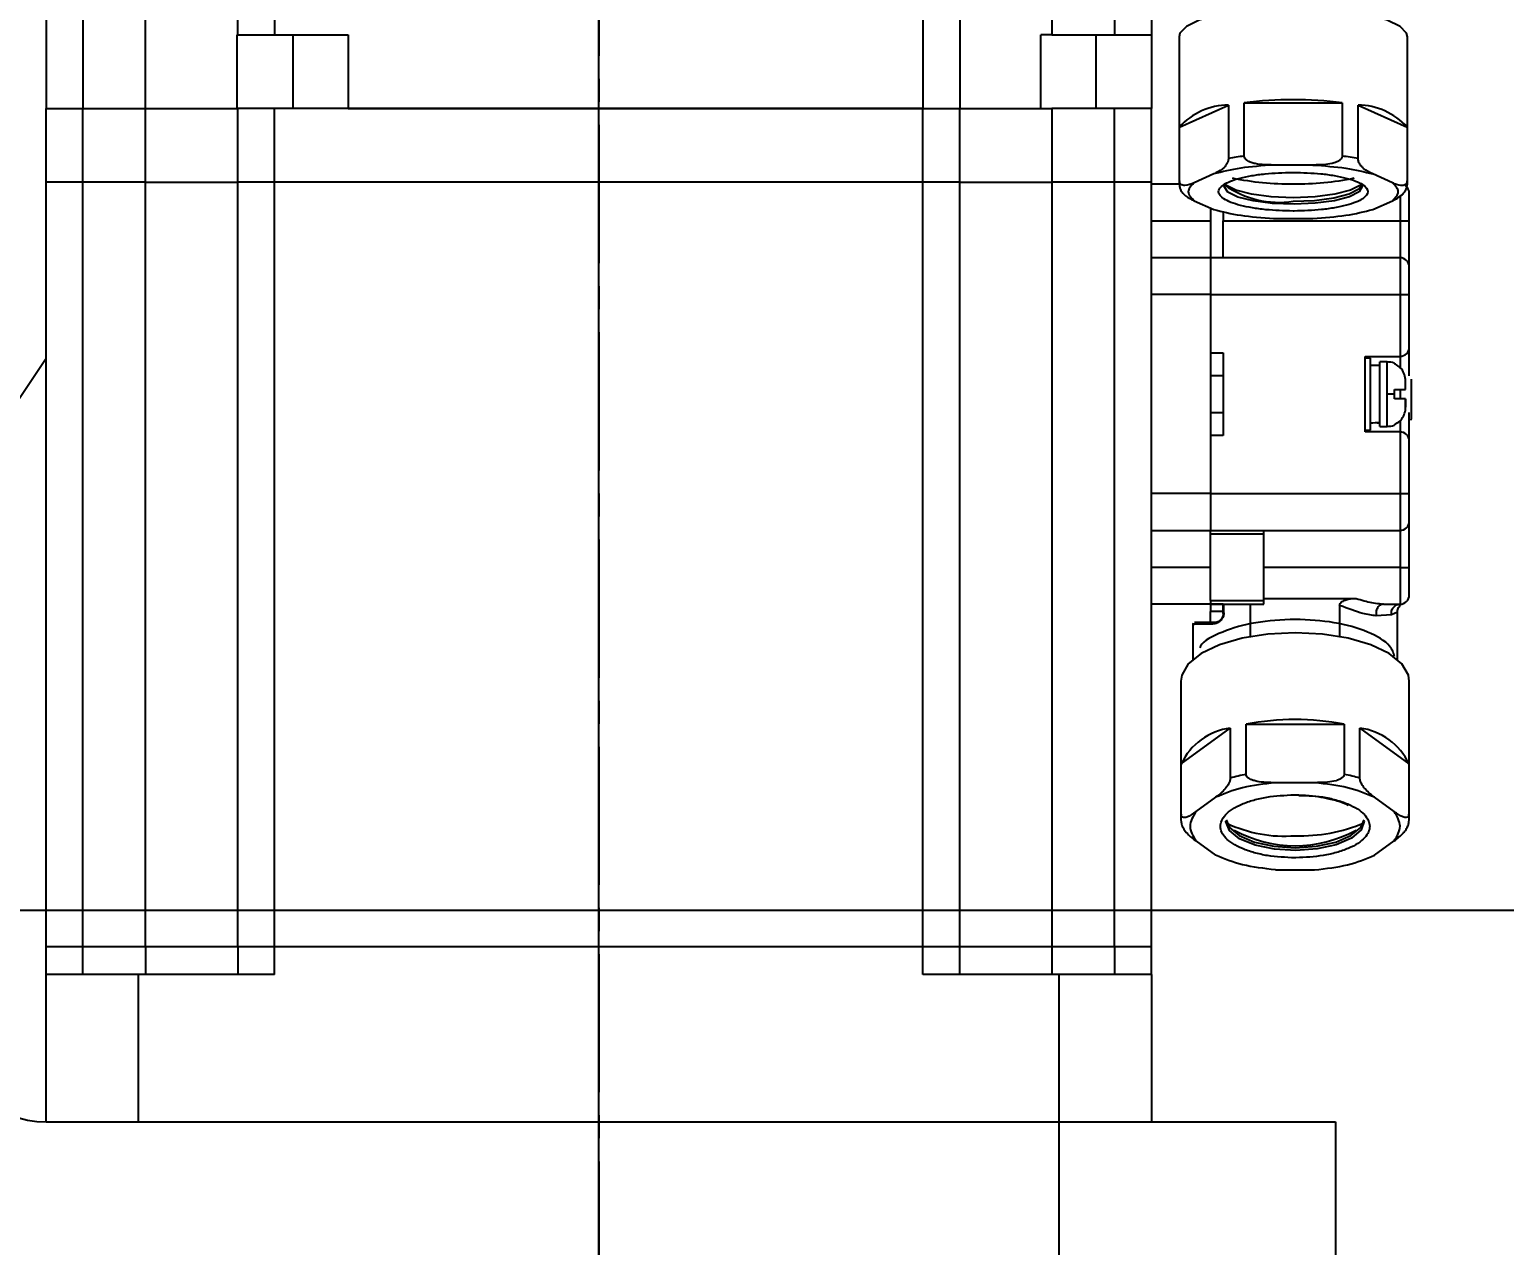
# Model space of a CAD drawing. Header units: millimetres. Extents: x 415 to 2018, y 500 to 823.
# Drawn here: x 1025.85 to 1033.86, y 742.7 to 749.3 of the extents above; entities that cross this region are included whole.
import ezdxf

# ---------------------------------------------------------------- set-up
doc = ezdxf.new("R2010")
doc.units = ezdxf.units.MM
doc.header["$PDSIZE"] = -1
doc.linetypes.add('CENTER2', pattern=[1.125, 0.75, -0.125, 0.125, -0.125])
doc.layers.get('Defpoints').update_dxf_attribs({"lineweight": 18})
doc.dimstyles.new('ISO-25', dxfattribs={"dimtxt": 2.5, "dimasz": 2.5, "dimexe": 1.25, "dimexo": 0.625, "dimtad": 1, "dimtoh": 1, "dimlfac": 10, "dimtxsty": 'Standard', "dimcen": 2.5, "dimadec": 0, "dimazin": 0, "dimtfac": 1, "dimtmove": 0, "dimatfit": 3, "dimfxl": 1, "dimarcsym": 0})

# ---------------------------------------------------------------- blocks, each defined once
blk = doc.blocks.new('*U22')
at = {"color": 0, "linetype": 'CENTER2'}
blk.add_line((0, 13.8613), (0, -0.6763), dxfattribs=at)
blk = doc.blocks.new('*D74')
at = {"color": 0, "lineweight": -2}
for p, q in [((1020.9448, 745.1488), (1020.9448, 772.8418)), ((1028.9448, 737.1488), (1028.9448, 772.8418)), ((1023.4448, 771.5918), (1026.4448, 771.5918))]:
    blk.add_line(p, q, dxfattribs=at)
at = {"color": 0}
for points in [[(1023.4448, 772.0085), (1023.4448, 771.1752), (1020.9448, 771.5918)], [(1026.4448, 772.0085), (1026.4448, 771.1752), (1028.9448, 771.5918)]]:
    blk.add_solid(points, dxfattribs=at)
at = {"layer": 'Defpoints', "color": 0}
for p in [(1028.9448, 771.5918), (1020.9448, 744.5238), (1028.9448, 736.5238)]:
    blk.add_point(p, dxfattribs=at)
at = {"color": 0, "insert": (1024.7697, 773.4668), "char_height": 2.5, "attachment_point": 5}
blk.add_mtext('80', dxfattribs=at)
blk = doc.blocks.new('*D79')
at = {"color": 0, "lineweight": -2}
for p, q in [((991.7794, 764.5785), (1030.5916, 782.677)), ((1025.0698, 744.5241), (1039.05, 744.5241))]:
    blk.add_line(p, q, dxfattribs=at)
blk.add_arc((948.7713, 744.5235), 89.0288, 1.609363, 23.391035, dxfattribs=at)
at = {"color": 0}
for points in [[(1030.1033, 779.6975), (1030.8634, 780.0391), (1029.4587, 782.1487)], [(1038.1815, 747.0297), (1037.3483, 747.018), (1037.8, 744.5241)]]:
    blk.add_solid(points, dxfattribs=at)
at = {"layer": 'Defpoints', "color": 0}
for p in [(991.2129, 764.3144), (1036.86, 757.427), (959.3465, 744.5236), (1024.4448, 744.524), (936.8345, 738.9573)]:
    blk.add_point(p, dxfattribs=at)
at = {"color": 0, "insert": (1036.9348, 766.675), "char_height": 2.5, "attachment_point": 5, "rotation": 284.1039}
blk.add_mtext('25°', dxfattribs=at)
blk = doc.blocks.new('*D81')
at = {"color": 0, "lineweight": -2}
for p, q in [((1024.2355, 761.88), (1095.7738, 761.88)), ((1094.5238, 633.5747), (1094.5238, 759.38)), ((1023.5524, 631.0747), (1095.7738, 631.0747))]:
    blk.add_line(p, q, dxfattribs=at)
at = {"color": 0}
for points in [[(1094.1072, 759.38), (1094.9405, 759.38), (1094.5238, 761.88)], [(1094.1072, 633.5747), (1094.9405, 633.5747), (1094.5238, 631.0747)]]:
    blk.add_solid(points, dxfattribs=at)
at = {"layer": 'Defpoints', "color": 0}
for p in [(1023.6105, 761.88), (1094.5238, 761.88), (1022.9274, 631.0747)]:
    blk.add_point(p, dxfattribs=at)
at = {"color": 0, "insert": (1092.6488, 697.0311), "char_height": 2.5, "attachment_point": 5, "rotation": 90}
blk.add_mtext('1308', dxfattribs=at)
blk = doc.blocks.new('*D121')
at = {"color": 1, "lineweight": -3}
blk.add_arc((989.937, 736.2617), 9.783, 252.86977, 10.3182, dxfattribs=at)
at = {"color": 1}
for points in [[(999.9589, 738.1403), (999.1648, 737.8875), (998.8035, 740.3961)], [(987.2281, 727.2919), (986.8829, 726.5334), (984.7801, 727.9482)]]:
    blk.add_solid(points, dxfattribs=at)
at = {"layer": 'Defpoints', "color": 0}
for p in [(1044.3155, 761.6188), (989.937, 736.2617), (989.937, 736.2617), (996.6089, 729.1067), (960.9448, 689.5238)]:
    blk.add_point(p, dxfattribs=at)
at = {"color": 1, "insert": (995.1868, 730.3475), "char_height": 2.5, "attachment_point": 5, "rotation": 41.59399}
blk.add_mtext('147%%d', dxfattribs=at)

msp = doc.modelspace()

# ---------------------------------------------------------------- linework, layer by layer
at = {"color": 161, "linetype": 'Continuous', "lineweight": 25, "true_color": 0x67adff}
for p, q in [((1026.9848, 749.2738), (1026.9848, 750.6238)), ((1027.1848, 750.6238), (1027.1848, 749.2738)), ((1031.4048, 750.6238), (1031.4048, 749.2738)), ((1025.9448, 750.1238), (1025.9448, 748.8738)), ((1026.1448, 750.1238), (1026.1448, 748.8738)), ((1026.4848, 748.8738), (1026.4848, 750.1238)), ((1030.7048, 750.1238), (1030.7048, 748.8738)), ((1030.9048, 750.1238), (1030.9048, 748.8738)), ((1031.7448, 749.5179), (1031.7448, 749.2738)), ((1031.9448, 749.5138), (1031.9448, 749.2738)), ((1026.9812, 748.8738), (1026.9812, 749.2738)), ((1026.9848, 749.2738), (1026.9812, 749.2738)), ((1026.9848, 749.2738), (1027.1848, 749.2738)), ((1027.1848, 749.2738), (1027.5848, 749.2738)), ((1027.2848, 749.2738), (1027.2848, 748.8738)), ((1027.5848, 749.2738), (1027.5848, 748.8738)), ((1031.4048, 749.2738), (1031.3448, 749.2738)), ((1031.3448, 748.8738), (1031.3448, 749.2738)), ((1031.4048, 749.2738), (1031.7448, 749.2738)), ((1031.6448, 748.8738), (1031.6448, 749.2738)), ((1031.7448, 749.2738), (1031.9448, 749.2738)), ((1031.9448, 749.2738), (1031.9448, 748.8738)), ((1032.0948, 749.2627), (1032.0948, 748.4706)), ((1033.3348, 748.4706), (1033.3348, 749.2627)), ((1032.4487, 748.9054), (1032.9809, 748.9054)), ((1032.4487, 748.6156), (1032.4487, 748.9054)), ((1032.9809, 748.9054), (1032.9809, 748.6156)), ((1025.9448, 748.8738), (1026.1448, 748.8738)), ((1025.9448, 748.4738), (1025.9448, 748.8738)), ((1026.1448, 748.8738), (1026.4848, 748.8738)), ((1026.1448, 748.4738), (1026.1448, 748.8738)), ((1026.4848, 748.8738), (1026.9812, 748.8738)), ((1026.4848, 748.4738), (1026.4848, 748.8738)), ((1026.4848, 748.8738), (1026.9848, 748.8738)), ((1026.9848, 748.4738), (1026.9848, 748.8738)), ((1027.1848, 748.8738), (1026.9848, 748.8738)), ((1027.1848, 748.4738), (1027.1848, 748.8738)), ((1030.7048, 748.8738), (1027.1848, 748.8738)), ((1027.5848, 748.8738), (1030.7048, 748.8738)), ((1030.7048, 748.8738), (1030.9048, 748.8738)), ((1030.7048, 748.4738), (1030.7048, 748.8738)), ((1030.9048, 748.8738), (1031.3448, 748.8738)), ((1030.9048, 748.4738), (1030.9048, 748.8738)), ((1030.9048, 748.8738), (1031.4048, 748.8738)), ((1031.4048, 748.8738), (1031.4048, 748.4738)), ((1031.7448, 748.8738), (1031.4048, 748.8738)), ((1031.7448, 748.4738), (1031.7448, 748.8738)), ((1031.9448, 748.8738), (1031.7448, 748.8738)), ((1031.9448, 748.4738), (1031.9448, 748.8738)), ((1032.0968, 748.7733), (1032.3629, 748.8925)), ((1032.3629, 748.8925), (1032.3629, 748.6028)), ((1033.0667, 748.6028), (1033.0667, 748.8925)), ((1033.0667, 748.8925), (1033.3328, 748.7733)), ((1032.0968, 748.4835), (1032.0968, 748.7733)), ((1033.3328, 748.7733), (1033.3328, 748.4835)), ((1032.283, 748.5186), (1032.1767, 748.471)), ((1032.8211, 748.5673), (1032.6085, 748.5673)), ((1032.7103, 748.5272), (1032.7154, 748.5272)), ((1033.2529, 748.471), (1033.1466, 748.5186)), ((1025.9448, 744.3238), (1025.9448, 748.4738)), ((1026.1448, 748.4738), (1025.9448, 748.4738)), ((1026.1448, 744.3238), (1026.1448, 748.4738)), ((1026.4848, 748.4738), (1026.1448, 748.4738)), ((1026.4848, 744.3238), (1026.4848, 748.4738)), ((1026.4848, 748.4738), (1026.9848, 748.4738)), ((1026.9848, 744.3238), (1026.9848, 748.4738)), ((1027.1848, 748.4738), (1026.9848, 748.4738)), ((1027.1848, 744.3238), (1027.1848, 748.4738)), ((1030.7048, 748.4738), (1027.1848, 748.4738)), ((1030.7048, 744.3238), (1030.7048, 748.4738)), ((1030.9048, 748.4738), (1030.7048, 748.4738)), ((1030.9048, 744.3238), (1030.9048, 748.4738)), ((1030.9048, 748.4738), (1031.4048, 748.4738)), ((1031.4048, 748.4738), (1031.4048, 744.3238)), ((1031.7448, 748.4738), (1031.4048, 748.4738)), ((1031.7448, 744.3238), (1031.7448, 748.4738)), ((1031.9448, 748.4738), (1031.7448, 748.4738)), ((1031.9448, 744.3238), (1031.9448, 748.4738)), ((1032.0953, 748.4638), (1031.9448, 748.4638)), ((1032.3398, 748.4514), (1032.3457, 748.4686)), ((1032.1767, 748.3737), (1032.283, 748.3261)), ((1032.2648, 748.3342), (1032.2648, 748.2638)), ((1033.1466, 748.3261), (1033.2529, 748.3737)), ((1033.2948, 748.3993), (1033.2948, 748.2638)), ((1031.9448, 748.2638), (1032.2648, 748.2638)), ((1032.2648, 748.2638), (1032.2648, 748.0639)), ((1032.3348, 748.3159), (1032.3348, 748.2638)), ((1032.3348, 748.2638), (1033.2948, 748.2638)), ((1032.3348, 748.0639), (1032.3348, 748.2638)), ((1032.6085, 748.2774), (1032.8211, 748.2774)), ((1032.7193, 748.3175), (1032.7143, 748.3175)), ((1033.2948, 748.2638), (1033.2948, 748.0639)), ((1033.2948, 748.2638), (1033.3448, 748.2638)), ((1032.2648, 748.0639), (1031.9448, 748.0639)), ((1032.2648, 748.0639), (1032.2648, 747.8638)), ((1033.2948, 748.0639), (1032.2648, 748.0639)), ((1033.2948, 748.0639), (1033.2948, 747.8638)), ((1032.2648, 747.8638), (1031.9448, 747.8638)), ((1032.2648, 747.8638), (1032.2648, 746.7838)), ((1032.2648, 747.8638), (1032.2648, 747.5488)), ((1032.2648, 747.8638), (1033.2948, 747.8638)), ((1033.2948, 747.8638), (1033.3448, 747.8638)), ((1033.2948, 747.8638), (1033.2948, 747.5288)), ((1033.3448, 747.5788), (1033.3448, 747.8638)), ((1032.2648, 747.5488), (1032.3348, 747.5488)), ((1032.3348, 747.5488), (1032.3348, 747.0988)), ((1025.9448, 747.5178), (1024.7849, 745.7776)), ((1033.1048, 747.1188), (1033.1048, 747.5288)), ((1033.1048, 747.5288), (1033.2948, 747.5288)), ((1033.1348, 747.5188), (1033.1048, 747.5188)), ((1033.1348, 747.1289), (1033.1348, 747.5188)), ((1033.1848, 747.4788), (1033.1348, 747.4788)), ((1033.2248, 747.4988), (1033.1848, 747.4988)), ((1033.1848, 747.1488), (1033.1848, 747.4988)), ((1033.2248, 747.3238), (1033.2248, 747.4988)), ((1033.2948, 747.5288), (1033.2948, 747.4676)), ((1032.3348, 747.4238), (1032.2648, 747.4238)), ((1033.3548, 747.4047), (1033.3548, 747.3668)), ((1033.2648, 747.3238), (1033.2248, 747.3238)), ((1033.2248, 747.1488), (1033.2248, 747.3238)), ((1033.2648, 747.3238), (1033.2648, 747.3488)), ((1033.2648, 747.2988), (1033.2648, 747.3238)), ((1033.2948, 747.3488), (1033.2948, 747.2988)), ((1033.3248, 747.2988), (1033.3248, 747.2531)), ((1033.3548, 747.3164), (1033.3548, 747.276)), ((1032.2648, 747.2238), (1032.3348, 747.2238)), ((1033.3548, 747.2255), (1033.3548, 747.1877)), ((1033.1848, 747.1488), (1033.2248, 747.1488)), ((1033.2948, 747.1792), (1033.2948, 747.1188)), ((1033.3548, 747.1831), (1033.3548, 747.1877)), ((1032.2648, 747.0988), (1032.2648, 746.7838)), ((1032.3348, 747.0988), (1032.2648, 747.0988)), ((1033.1048, 747.1289), (1033.1348, 747.1289)), ((1033.2948, 747.1188), (1033.1048, 747.1188)), ((1033.2948, 747.1188), (1033.2948, 746.7838)), ((1033.3448, 746.7838), (1033.3448, 747.0688)), ((1032.2648, 746.7838), (1031.9448, 746.7838)), ((1032.2648, 746.7838), (1032.2648, 746.5838)), ((1032.2648, 746.7838), (1033.2948, 746.7838)), ((1033.2948, 746.7838), (1033.2948, 746.5838)), ((1033.2948, 746.7838), (1033.3448, 746.7838)), ((1031.9448, 746.5838), (1032.2648, 746.5838)), ((1032.2648, 746.5838), (1033.2948, 746.5838)), ((1032.2648, 746.5638), (1032.2648, 746.5838)), ((1032.5548, 746.5638), (1032.5548, 746.5838)), ((1033.2948, 746.5838), (1033.2948, 746.3838)), ((1032.5548, 746.5638), (1032.2648, 746.5638)), ((1032.2648, 746.2039), (1032.2648, 746.5638)), ((1032.5548, 746.2039), (1032.5548, 746.5638)), ((1032.2648, 746.3838), (1031.9448, 746.3838)), ((1033.2948, 746.3838), (1032.5548, 746.3838)), ((1033.2948, 746.3838), (1033.3448, 746.3838)), ((1033.2948, 746.3838), (1033.2948, 746.1838)), ((1032.2648, 746.1838), (1031.9448, 746.1838)), ((1032.2648, 746.2039), (1032.5548, 746.2039)), ((1032.2648, 746.2039), (1032.2648, 746.1839)), ((1032.2648, 746.1839), (1032.5548, 746.1839)), ((1032.3348, 746.1838), (1032.2648, 746.1838)), ((1032.2648, 746.1838), (1032.2648, 746.1438)), ((1032.3348, 746.1338), (1032.3348, 746.1839)), ((1032.3378, 746.1369), (1032.3378, 746.1839)), ((1032.4828, 746.0082), (1032.4828, 746.1839)), ((1032.5548, 746.215), (1033.0567, 746.215)), ((1032.5548, 746.1839), (1032.5548, 746.2039)), ((1032.9668, 746.1774), (1032.9668, 746.0082)), ((1033.1824, 746.187), (1033.2052, 746.1838)), ((1033.1975, 746.1828), (1033.1838, 746.1851)), ((1033.2052, 746.1838), (1033.2948, 746.1838)), ((1032.2648, 746.0838), (1032.2648, 746.1438)), ((1032.3348, 746.1438), (1032.2648, 746.1438)), ((1033.2477, 746.1267), (1033.1655, 746.121)), ((1033.2803, 746.1404), (1033.2477, 746.1267)), ((1033.2803, 745.8833), (1033.2803, 746.1404)), ((1032.1693, 746.0738), (1032.1693, 745.8833)), ((1032.2648, 746.0838), (1032.2848, 746.0838)), ((1032.1048, 745.7669), (1032.1048, 745.0238)), ((1033.3448, 745.0238), (1033.3448, 745.7669)), ((1032.4587, 745.5323), (1032.9909, 745.5323)), ((1032.4587, 745.2604), (1032.4587, 745.5323)), ((1032.9909, 745.5323), (1032.9909, 745.2604)), ((1032.1068, 745.3166), (1032.3729, 745.5114)), ((1032.3729, 745.5114), (1032.3729, 745.2395)), ((1033.0767, 745.2395), (1033.0767, 745.5114)), ((1033.0767, 745.5114), (1033.3428, 745.3166)), ((1032.1068, 745.0447), (1032.1068, 745.3166)), ((1033.3428, 745.3166), (1033.3428, 745.0447)), ((1032.8311, 745.2151), (1032.6185, 745.2151)), ((1032.293, 745.1357), (1032.1867, 745.0579)), ((1032.7203, 745.1496), (1032.7253, 745.1496)), ((1033.2629, 745.0579), (1033.1566, 745.1357)), ((1032.1867, 744.899), (1032.293, 744.8212)), ((1033.1566, 744.8212), (1033.2629, 744.899)), ((1032.6185, 744.7418), (1032.8311, 744.7418)), ((1032.7293, 744.8073), (1032.7242, 744.8073)), ((1025.9448, 744.1738), (1025.9448, 744.3238)), ((1026.1448, 744.3238), (1025.9448, 744.3238)), ((1026.1448, 744.1738), (1026.1448, 744.3238)), ((1026.4848, 744.3238), (1026.1448, 744.3238)), ((1026.4848, 744.3238), (1026.4848, 744.1738)), ((1026.9848, 744.3238), (1026.4848, 744.3238)), ((1027.1848, 744.3238), (1026.9848, 744.3238)), ((1026.9848, 744.3238), (1026.9848, 744.1738)), ((1027.1848, 744.1738), (1027.1848, 744.3238)), ((1030.7048, 744.3238), (1027.1848, 744.3238)), ((1030.7048, 744.1738), (1030.7048, 744.3238)), ((1030.9048, 744.3238), (1030.7048, 744.3238)), ((1030.9048, 744.1738), (1030.9048, 744.3238)), ((1031.4048, 744.3238), (1030.9048, 744.3238)), ((1031.4048, 744.3238), (1031.4048, 744.1738)), ((1031.7448, 744.3238), (1031.4048, 744.3238)), ((1031.7448, 744.3238), (1031.7448, 744.1738)), ((1031.9448, 744.3238), (1031.7448, 744.3238)), ((1031.9448, 744.1738), (1031.9448, 744.3238)), ((1025.9448, 743.3738), (1025.9448, 744.1738)), ((1026.4448, 744.1738), (1025.9448, 744.1738)), ((1026.4448, 744.1738), (1026.4448, 743.3738)), ((1027.1848, 744.1738), (1026.4448, 744.1738)), ((1031.4448, 744.1738), (1030.7048, 744.1738)), ((1031.4448, 743.3738), (1031.4448, 744.1738)), ((1031.9448, 744.1738), (1031.4448, 744.1738)), ((1031.9448, 744.1738), (1031.9448, 743.3738)), ((1025.9448, 743.3738), (1031.4448, 743.3738)), ((1031.4448, 741.5239), (1031.4448, 743.3738)), ((1031.4448, 743.3738), (1032.9448, 743.3738)), ((1032.9448, 743.3738), (1032.9448, 741.5239))]:
    msp.add_line(p, q, dxfattribs=at)
at = {"color": 161, "linetype": 'Continuous', "lineweight": 25, "true_color": 0x67adff, "flags": 128}
for points in [[(1033.3348, 749.2627), (1033.3303, 749.2821), (1033.2945, 749.3196), (1033.225, 749.3539), (1033.1259, 749.3828), (1033.0029, 749.4048), (1032.8632, 749.4185), (1032.7148, 749.4232), (1032.5664, 749.4185), (1032.4267, 749.4048), (1032.3037, 749.3828), (1032.2045, 749.3539), (1032.1351, 749.3196), (1032.0993, 749.2821), (1032.0948, 749.2627)], [(1032.7191, 748.3543), (1032.603, 748.3587), (1032.4978, 748.3722), (1032.4139, 748.3934), (1032.3595, 748.4203), (1032.3398, 748.4502), (1032.3398, 748.4514)], [(1033.0826, 748.4597), (1033.0807, 748.4582), (1033.0261, 748.4304), (1032.941, 748.4084), (1032.8337, 748.3942), (1032.7148, 748.3893), (1032.5959, 748.3942), (1032.4886, 748.4084), (1032.4035, 748.4304), (1032.3488, 748.4582), (1032.347, 748.4597)], [(1032.7148, 748.3705), (1032.8307, 748.3752), (1032.9352, 748.389), (1033.0182, 748.4105), (1033.0714, 748.4375), (1033.0889, 748.4607)], [(1033.0898, 748.4513), (1033.0727, 748.4224), (1033.0207, 748.3952), (1032.9387, 748.3735), (1032.8347, 748.3594), (1032.7191, 748.3543)], [(1033.0845, 748.4676), (1033.0898, 748.4524), (1033.0898, 748.4513)], [(1033.3448, 745.7669), (1033.3403, 745.7985), (1033.3045, 745.8599), (1033.235, 745.9158), (1033.1359, 745.9631), (1033.0129, 745.999), (1032.8732, 746.0214), (1032.7248, 746.029), (1032.5764, 746.0214), (1032.4367, 745.999), (1032.3137, 745.9631), (1032.2145, 745.9158), (1032.1451, 745.8599), (1032.1093, 745.7985), (1032.1048, 745.7669)], [(1033.0998, 745.0056), (1033.0827, 744.9584), (1033.0307, 744.914), (1032.9487, 744.8785), (1032.8447, 744.8555), (1032.7291, 744.8472), (1032.613, 744.8544), (1032.5078, 744.8764), (1032.4239, 744.911), (1032.3695, 744.955), (1032.3498, 745.0038), (1032.3498, 745.0057)], [(1032.3502, 745.0132), (1032.3681, 744.9719), (1032.4214, 744.9277), (1032.5044, 744.8926), (1032.6089, 744.8701), (1032.7248, 744.8624)], [(1032.7248, 744.8624), (1032.8407, 744.8701), (1032.9452, 744.8926), (1033.0282, 744.9277), (1033.0814, 744.9719), (1033.0994, 745.0132)]]:
    msp.add_lwpolyline(points, dxfattribs=at)
at = {"color": 161, "linetype": 'Continuous', "lineweight": 25, "true_color": 0x67adff}
for centre, radius, start, end in [((1032.7148, 746.6518), 2.2693, 83.26631, 96.73369), ((1032.3653, 748.5306), 0.362, 90.39282, 137.89937), ((1033.0642, 748.5306), 0.362, 42.10047, 89.6083), ((1032.6444, 747.0122), 1.6153, 96.95755, 100.03706), ((1032.7853, 747.0128), 1.6147, 79.96187, 83.04235), ((1032.6964, 750.0089), 1.5438, 258.32093, 270.68348), ((1032.7332, 750.009), 1.544, 269.31697, 281.67861), ((1032.1374, 748.4706), 0.0426, 162.46227, 197.53773), ((1032.6384, 748.8787), 0.514, 234.66544, 278.55196), ((1033.2948, 748.4138), 0.05, 0, 53.04163), ((1033.2921, 748.4706), 0.0427, 342.50792, 17.49208), ((1033.2948, 748.0138), 0.05, 0, 90), ((1033.2948, 747.5788), 0.05, 270, 0), ((1033.2948, 747.0688), 0.05, 0, 90), ((1033.2948, 746.6338), 0.05, 270, 0), ((1033.2948, 746.2338), 0.05, 270, 0), ((1032.7248, 744.1586), 1.3993, 79.03781, 100.96219), ((1032.4171, 745.1717), 0.3425, 97.42978, 154.97812), ((1033.0325, 745.1718), 0.3425, 25.01872, 82.57338), ((1032.6617, 744.2424), 1.038, 101.2752, 106.15428), ((1032.7881, 744.2431), 1.0374, 73.84419, 78.72632), ((1032.2164, 745.0238), 0.1116, 169.18016, 190.81984), ((1032.6662, 745.6505), 0.7254, 244.56187, 274.63349), ((1032.755, 745.8033), 0.8763, 268.02374, 293.13308), ((1033.2332, 745.0238), 0.1116, 349.18016, 10.81984), ((1032.7248, 745.5583), 0.6855, 241.15329, 298.84671), ((1025.9448, 743.8738), 0.5, 180, 270)]:
    msp.add_arc(centre, radius, start, end, dxfattribs=at)
for centre, start_param, end_param in [((1033.1348, 747.3238), 4.712389, 4.874387), ((1033.1848, 747.3238), 4.631656, 4.712389)]:
    msp.add_ellipse(centre, major_axis=(0.31, 0), ratio=0.5, start_param=start_param, end_param=end_param, dxfattribs=at)
for points, knots in [([(1032.3629, 748.6028), (1032.3627, 748.6002), (1032.3624, 748.5944), (1032.3594, 748.584), (1032.3525, 748.5697), (1032.3309, 748.5431), (1032.3063, 748.5294), (1032.2868, 748.5204), (1032.283, 748.5186)], [0, 0, 0, 0, 0.0437826, 0.0973323, 0.1811713, 0.3448292, 0.8699656, 1, 1, 1, 1]), ([(1032.6085, 748.5673), (1032.5748, 748.5676), (1032.5333, 748.5679), (1032.4851, 748.5806), (1032.4666, 748.589), (1032.4547, 748.5996), (1032.4495, 748.6076), (1032.4489, 748.6134), (1032.4487, 748.6156)], [0, 0, 0, 0, 0.562676, 0.691104, 0.840382, 0.900604, 0.96137, 1, 1, 1, 1]), ([(1032.9809, 748.6156), (1032.9806, 748.6131), (1032.9799, 748.6075), (1032.974, 748.5984), (1032.9602, 748.5872), (1032.917, 748.5702), (1032.8677, 748.5676), (1032.8288, 748.5673), (1032.8211, 748.5673)], [0, 0, 0, 0, 0.043782, 0.097328, 0.181141, 0.344833, 0.869944, 1, 1, 1, 1]), ([(1033.1466, 748.5186), (1033.1297, 748.5265), (1033.109, 748.5361), (1033.0849, 748.5596), (1033.0757, 748.5722), (1033.0697, 748.5854), (1033.0671, 748.5946), (1033.0668, 748.6005), (1033.0667, 748.6028)], [0, 0, 0, 0, 0.562661, 0.691105, 0.840377, 0.900572, 0.961365, 1, 1, 1, 1]), ([(1032.6085, 748.5673), (1032.5463, 748.5628), (1032.4218, 748.5537), (1032.3293, 748.5303), (1032.283, 748.5186)], [0, 0, 0, 0, 0.499995, 1, 1, 1, 1]), ([(1032.7143, 748.3175), (1032.6635, 748.3189), (1032.5854, 748.3211), (1032.4915, 748.3341), (1032.4269, 748.3476), (1032.3744, 748.3642), (1032.3253, 748.3885), (1032.3001, 748.4218), (1032.3241, 748.4552), (1032.3722, 748.4796), (1032.4241, 748.4964), (1032.4882, 748.51), (1032.5816, 748.5233), (1032.6596, 748.5256), (1032.7103, 748.5272)], [0, 0, 0, 0, 0.119769, 0.184205, 0.25, 0.31579, 0.380229, 0.5, 0.61977, 0.684209, 0.75, 0.81579, 0.880229, 1, 1, 1, 1]), ([(1032.7154, 748.5272), (1032.7662, 748.5258), (1032.8442, 748.5236), (1032.9382, 748.5106), (1033.0027, 748.4971), (1033.0552, 748.4804), (1033.1042, 748.4562), (1033.1295, 748.4229), (1033.1055, 748.3895), (1033.0574, 748.3651), (1033.0055, 748.3483), (1032.9414, 748.3347), (1032.848, 748.3214), (1032.77, 748.3191), (1032.7193, 748.3175)], [0, 0, 0, 0, 0.119773, 0.184209, 0.25, 0.315791, 0.380228, 0.499999, 0.619771, 0.684209, 0.75, 0.815792, 0.880228, 1, 1, 1, 1]), ([(1032.8211, 748.5673), (1032.8833, 748.5628), (1033.0078, 748.5537), (1033.1003, 748.5303), (1033.1466, 748.5186)], [0, 0, 0, 0, 0.500002, 1, 1, 1, 1]), ([(1032.1767, 748.471), (1032.1598, 748.4637), (1032.1391, 748.4547), (1032.115, 748.4567), (1032.1057, 748.4609), (1032.0998, 748.4688), (1032.0972, 748.4757), (1032.0969, 748.4813), (1032.0968, 748.4835)], [0, 0, 0, 0, 0.562663, 0.691102, 0.840378, 0.90059, 0.961347, 1, 1, 1, 1]), ([(1032.0968, 748.4578), (1032.0969, 748.4552), (1032.0972, 748.4495), (1032.1002, 748.4391), (1032.1071, 748.4248), (1032.1287, 748.3982), (1032.1534, 748.3844), (1032.1728, 748.3755), (1032.1767, 748.3737)], [0, 0, 0, 0, 0.043783, 0.097301, 0.181166, 0.344824, 0.869949, 1, 1, 1, 1]), ([(1032.1767, 748.471), (1032.1607, 748.4548), (1032.1289, 748.4223), (1032.1607, 748.3899), (1032.1767, 748.3737)], [0, 0, 0, 0, 0.500002, 1, 1, 1, 1]), ([(1033.3328, 748.4835), (1033.3327, 748.481), (1033.3323, 748.4756), (1033.3294, 748.4678), (1033.3225, 748.4597), (1033.3009, 748.4524), (1033.2762, 748.4608), (1033.2568, 748.4693), (1033.2529, 748.471)], [0, 0, 0, 0, 0.043783, 0.09732, 0.181167, 0.344833, 0.869952, 1, 1, 1, 1]), ([(1033.2529, 748.3737), (1033.2689, 748.3899), (1033.3007, 748.4223), (1033.2689, 748.4548), (1033.2529, 748.471)], [0, 0, 0, 0, 0.499998, 1, 1, 1, 1]), ([(1033.2529, 748.3737), (1033.2698, 748.3815), (1033.2905, 748.3912), (1033.3146, 748.4147), (1033.3239, 748.4273), (1033.3298, 748.4405), (1033.3324, 748.4497), (1033.3327, 748.4555), (1033.3328, 748.4578)], [0, 0, 0, 0, 0.562672, 0.691103, 0.840378, 0.900602, 0.961364, 1, 1, 1, 1]), ([(1033.3448, 748.2638), (1033.3448, 748.2827), (1033.3448, 748.3118), (1033.3448, 748.3468), (1033.3448, 748.3706), (1033.3448, 748.39), (1033.3448, 748.4087), (1033.3448, 748.4118), (1033.3448, 748.4138)], [0, 0, 0, 0, 0.239433, 0.369595, 0.5, 0.63016, 0.760556, 1, 1, 1, 1]), ([(1032.283, 748.3261), (1032.3293, 748.3144), (1032.4218, 748.291), (1032.5463, 748.2819), (1032.6085, 748.2774)], [0, 0, 0, 0, 0.500005, 1, 1, 1, 1]), ([(1032.8211, 748.2774), (1032.8833, 748.2819), (1033.0078, 748.291), (1033.1003, 748.3144), (1033.1466, 748.3261)], [0, 0, 0, 0, 0.500002, 1, 1, 1, 1]), ([(1033.3448, 748.0138), (1033.3448, 748.0172), (1033.3448, 748.0224), (1033.3448, 748.0535), (1033.3448, 748.0858), (1033.3448, 748.1256), (1033.3448, 748.1839), (1033.3448, 748.2324), (1033.3448, 748.2638)], [0, 0, 0, 0, 0.239444, 0.369652, 0.500002, 0.63021, 0.760557, 1, 1, 1, 1]), ([(1033.3448, 747.8638), (1033.3448, 747.8835), (1033.3448, 747.9228), (1033.3448, 747.9724), (1033.3448, 748.0071), (1033.3448, 748.0116), (1033.3448, 748.0138)], [0, 0, 0, 0, 0.250011, 0.500003, 0.749998, 1, 1, 1, 1]), ([(1033.3448, 747.4233), (1033.3448, 747.4371), (1033.3448, 747.4667), (1033.3448, 747.5053), (1033.3448, 747.5384), (1033.3448, 747.5701), (1033.3448, 747.5754), (1033.3448, 747.5788)], [0, 0, 0, 0, 0.153663, 0.328682, 0.503501, 0.678511, 1, 1, 1, 1]), ([(1033.2654, 747.4899), (1033.2642, 747.4905), (1033.252, 747.4971), (1033.2377, 747.498), (1033.2248, 747.4988)], [0, 0, 0, 0, 0.097496, 1, 1, 1, 1]), ([(1033.3248, 747.3946), (1033.3237, 747.4064), (1033.3215, 747.4301), (1033.3035, 747.4612), (1033.2827, 747.4799), (1033.2686, 747.4867), (1033.2648, 747.4886)], [0, 0, 0, 0, 0.300429, 0.601457, 0.891544, 1, 1, 1, 1]), ([(1033.3248, 747.3488), (1033.3248, 747.354), (1033.3248, 747.3643), (1033.3248, 747.3772), (1033.3248, 747.388), (1033.3248, 747.3924), (1033.3248, 747.3946)], [0, 0, 0, 0, 0.249506, 0.499945, 0.749208, 1, 1, 1, 1]), ([(1033.2648, 747.3488), (1033.2746, 747.3488), (1033.2943, 747.3488), (1033.3146, 747.3488), (1033.3238, 747.3488), (1033.3245, 747.3488), (1033.3248, 747.3488)], [0, 0, 0, 0, 0.284804, 0.569559, 0.8566, 1, 1, 1, 1]), ([(1033.3248, 747.2988), (1033.3237, 747.2988), (1033.3215, 747.2988), (1033.3035, 747.2988), (1033.2827, 747.2988), (1033.2686, 747.2988), (1033.2648, 747.2988)], [0, 0, 0, 0, 0.300435, 0.601406, 0.891505, 1, 1, 1, 1]), ([(1033.3248, 747.2531), (1033.3248, 747.2553), (1033.3248, 747.2597), (1033.3248, 747.2704), (1033.3248, 747.2834), (1033.3248, 747.2937), (1033.3248, 747.2988)], [0, 0, 0, 0, 0.249239, 0.499944, 0.749236, 1, 1, 1, 1]), ([(1033.3548, 747.3668), (1033.3548, 747.3667), (1033.3548, 747.3663), (1033.3548, 747.3622), (1033.3548, 747.3527), (1033.3548, 747.3362), (1033.3548, 747.3234), (1033.3548, 747.3164)], [0, 0, 0, 0, 0.212824, 0.392252, 0.553276, 0.757417, 1, 1, 1, 1]), ([(1033.2648, 747.1591), (1033.2746, 747.1646), (1033.2943, 747.1757), (1033.3145, 747.2036), (1033.3238, 747.2306), (1033.3245, 747.2475), (1033.3248, 747.2531)], [0, 0, 0, 0, 0.284822, 0.569628, 0.856695, 1, 1, 1, 1]), ([(1033.3448, 747.0688), (1033.3448, 747.0723), (1033.3448, 747.0776), (1033.3448, 747.1093), (1033.3448, 747.1423), (1033.3448, 747.1809), (1033.3448, 747.2106), (1033.3448, 747.2244)], [0, 0, 0, 0, 0.3214771, 0.4962998, 0.6713048, 0.8461308, 1, 1, 1, 1]), ([(1033.3548, 747.276), (1033.3548, 747.27), (1033.3548, 747.2588), (1033.3548, 747.2436), (1033.3548, 747.232), (1033.3548, 747.2262), (1033.3548, 747.2258), (1033.3548, 747.2255)], [0, 0, 0, 0, 0.209277, 0.389589, 0.550696, 0.753518, 1, 1, 1, 1]), ([(1033.2248, 747.1488), (1033.2377, 747.1497), (1033.252, 747.1506), (1033.2642, 747.1572), (1033.2654, 747.1578)], [0, 0, 0, 0, 0.902504, 1, 1, 1, 1]), ([(1033.3448, 746.6338), (1033.3448, 746.6359), (1033.3448, 746.639), (1033.3448, 746.6576), (1033.3448, 746.677), (1033.3448, 746.7009), (1033.3448, 746.7358), (1033.3448, 746.765), (1033.3448, 746.7838)], [0, 0, 0, 0, 0.239443, 0.36961, 0.5, 0.630168, 0.760567, 1, 1, 1, 1]), ([(1033.3448, 746.3838), (1033.3448, 746.4153), (1033.3448, 746.4638), (1033.3448, 746.5221), (1033.3448, 746.5619), (1033.3448, 746.5942), (1033.3448, 746.6253), (1033.3448, 746.6305), (1033.3448, 746.6338)], [0, 0, 0, 0, 0.239442, 0.36966, 0.500009, 0.630212, 0.760557, 1, 1, 1, 1]), ([(1033.3448, 746.2338), (1033.3448, 746.2359), (1033.3448, 746.239), (1033.3448, 746.2576), (1033.3448, 746.277), (1033.3448, 746.3009), (1033.3448, 746.3358), (1033.3448, 746.365), (1033.3448, 746.3838)], [0, 0, 0, 0, 0.239443, 0.36961, 0.5, 0.630168, 0.760567, 1, 1, 1, 1]), ([(1032.9668, 746.1774), (1032.9671, 746.1797), (1032.9676, 746.1842), (1032.9723, 746.1915), (1032.983, 746.2004), (1033.0093, 746.2111), (1033.0358, 746.2148), (1033.0545, 746.215), (1033.0567, 746.215)], [0, 0, 0, 0, 0.07023, 0.140233, 0.255616, 0.473518, 0.939532, 1, 1, 1, 1]), ([(1033.1655, 746.121), (1033.1422, 746.1239), (1033.0872, 746.1308), (1033.0109, 746.1603), (1032.9668, 746.1774)], [0, 0, 0, 0, 0.422601, 1, 1, 1, 1]), ([(1033.0567, 746.215), (1033.0857, 746.2063), (1033.1316, 746.1927), (1033.1687, 746.1885), (1033.1824, 746.187)], [0, 0, 0, 0, 0.632499, 1, 1, 1, 1]), ([(1033.2052, 746.1838), (1033.2023, 746.1836), (1033.1964, 746.1832), (1033.1877, 746.1795), (1033.1794, 746.1733), (1033.1723, 746.1646), (1033.1672, 746.1541), (1033.1644, 746.1427), (1033.1638, 746.1315), (1033.165, 746.1244), (1033.1655, 746.121)], [0, 0, 0, 0, 0.113461, 0.236226, 0.366205, 0.499999, 0.633779, 0.763757, 0.886517, 1, 1, 1, 1]), ([(1033.2477, 746.1267), (1033.2475, 746.1334), (1033.2472, 746.1438), (1033.2522, 746.157), (1033.2582, 746.1664), (1033.2661, 746.1742), (1033.2753, 746.1798), (1033.285, 746.1832), (1033.2916, 746.1837), (1033.2948, 746.1838)], [0, 0, 0, 0, 0.232143, 0.360034, 0.49231, 0.625578, 0.756573, 0.882176, 1, 1, 1, 1]), ([(1033.2803, 746.1404), (1033.2805, 746.1437), (1033.2809, 746.1505), (1033.2842, 746.1606), (1033.2896, 746.1703), (1033.295, 746.1756), (1033.2977, 746.1783)], [0, 0, 0, 0, 0.229763, 0.476159, 0.734773, 1, 1, 1, 1]), ([(1032.7248, 746.1014), (1032.6513, 746.0979), (1032.5049, 746.0909), (1032.3268, 746.0358), (1032.2229, 745.9836), (1032.2086, 745.9505), (1032.2074, 745.9476)], [0, 0, 0, 0, 0.324111, 0.64582, 0.968084, 1, 1, 1, 1]), ([(1032.3378, 746.1369), (1032.3376, 746.1333), (1032.3373, 746.1264), (1032.3342, 746.1157), (1032.3294, 746.1058), (1032.3225, 746.0965), (1032.3137, 746.0884), (1032.2973, 746.0785), (1032.2855, 746.0772), (1032.2767, 746.0763)], [0, 0, 0, 0, 0.097634, 0.18972, 0.280956, 0.375006, 0.492523, 0.624076, 1, 1, 1, 1]), ([(1032.3348, 746.1338), (1032.3346, 746.1308), (1032.3343, 746.1249), (1032.3317, 746.1157), (1032.3275, 746.1073), (1032.3216, 746.0995), (1032.314, 746.0928), (1032.3006, 746.0852), (1032.2914, 746.0844), (1032.2848, 746.0838)], [0, 0, 0, 0, 0.098429, 0.188322, 0.275507, 0.366167, 0.485647, 0.629006, 1, 1, 1, 1]), ([(1032.3348, 746.1338), (1032.3348, 746.1341), (1032.3349, 746.1347), (1032.3355, 746.1355), (1032.3365, 746.1363), (1032.3374, 746.1367), (1032.3378, 746.1369)], [0, 0, 0, 0, 0.249942, 0.499796, 0.750068, 1, 1, 1, 1]), ([(1033.265, 745.8991), (1033.259, 745.9185), (1033.2434, 745.9687), (1033.1258, 746.0363), (1032.9434, 746.0909), (1032.7977, 746.0979), (1032.7248, 746.1014)], [0, 0, 0, 0, 0.174771, 0.450757, 0.725153, 1, 1, 1, 1]), ([(1032.1714, 746.08), (1032.1709, 746.0793), (1032.17, 746.0779), (1032.1694, 746.0757), (1032.1693, 746.0743), (1032.1693, 746.0737)], [0, 0, 0, 0, 0.3644251, 0.7168291, 1, 1, 1, 1]), ([(1032.2767, 746.0763), (1032.2455, 746.076), (1032.1831, 746.0752), (1032.1739, 746.0743), (1032.1693, 746.0738)], [0, 0, 0, 0, 0.499751, 1, 1, 1, 1]), ([(1032.2848, 746.0838), (1032.2548, 746.0838), (1032.1947, 746.0838), (1032.1793, 746.0838), (1032.1793, 746.0838), (1032.1793, 746.0838)], [0, 0, 0, 0, 0.499877, 0.999985, 1, 1, 1, 1]), ([(1032.2848, 746.0838), (1032.2839, 746.0837), (1032.2821, 746.0835), (1032.2796, 746.0819), (1032.2777, 746.0794), (1032.277, 746.0774), (1032.2767, 746.0763)], [0, 0, 0, 0, 0.243116, 0.500112, 0.756976, 1, 1, 1, 1]), ([(1032.3729, 745.2395), (1032.3727, 745.237), (1032.3724, 745.2315), (1032.3694, 745.2209), (1032.3625, 745.2053), (1032.3409, 745.1736), (1032.3163, 745.153), (1032.2968, 745.1386), (1032.293, 745.1357)], [0, 0, 0, 0, 0.0437782, 0.0973139, 0.1811563, 0.3448161, 0.8699514, 1, 1, 1, 1]), ([(1032.6185, 745.2151), (1032.5563, 745.2077), (1032.4318, 745.1929), (1032.3393, 745.1548), (1032.293, 745.1357)], [0, 0, 0, 0, 0.499992, 1, 1, 1, 1]), ([(1032.6185, 745.2151), (1032.5848, 745.2154), (1032.5433, 745.2157), (1032.4951, 745.2276), (1032.4766, 745.2355), (1032.4647, 745.2454), (1032.4595, 745.253), (1032.4589, 745.2584), (1032.4587, 745.2604)], [0, 0, 0, 0, 0.5626572, 0.6910785, 0.8403809, 0.9005767, 0.9613695, 1, 1, 1, 1]), ([(1032.9909, 745.2604), (1032.9906, 745.2581), (1032.9899, 745.2528), (1032.984, 745.2443), (1032.9702, 745.2338), (1032.927, 745.2179), (1032.8777, 745.2154), (1032.8388, 745.2152), (1032.8311, 745.2151)], [0, 0, 0, 0, 0.043775, 0.097312, 0.181181, 0.344831, 0.869943, 1, 1, 1, 1]), ([(1033.1566, 745.1357), (1033.1103, 745.1548), (1033.0178, 745.1929), (1032.8933, 745.2077), (1032.8311, 745.2151)], [0, 0, 0, 0, 0.500001, 1, 1, 1, 1]), ([(1033.1566, 745.1357), (1033.1398, 745.1483), (1033.119, 745.1638), (1033.0949, 745.1933), (1033.0857, 745.208), (1033.0797, 745.2223), (1033.0771, 745.2317), (1033.0768, 745.2373), (1033.0767, 745.2395)], [0, 0, 0, 0, 0.5626698, 0.6911107, 0.8403935, 0.9006174, 0.9613891, 1, 1, 1, 1]), ([(1032.7242, 744.8073), (1032.6734, 744.8096), (1032.5954, 744.8131), (1032.5014, 744.8344), (1032.4368, 744.8563), (1032.3843, 744.8836), (1032.3353, 744.9232), (1032.3101, 744.9776), (1032.3341, 745.0321), (1032.3822, 745.0719), (1032.4341, 745.0994), (1032.4982, 745.1216), (1032.5916, 745.1432), (1032.6696, 745.1471), (1032.7203, 745.1496)], [0, 0, 0, 0, 0.119772, 0.184208, 0.250002, 0.315793, 0.38023, 0.500001, 0.619773, 0.684209, 0.749999, 0.815793, 0.880228, 1, 1, 1, 1]), ([(1032.7253, 745.1496), (1032.7761, 745.1473), (1032.8542, 745.1438), (1032.9481, 745.1226), (1033.0127, 745.1006), (1033.0652, 745.0733), (1033.1142, 745.0337), (1033.1395, 744.9793), (1033.1155, 744.9248), (1033.0674, 744.885), (1033.0155, 744.8575), (1032.9514, 744.8353), (1032.8579, 744.8137), (1032.78, 744.8098), (1032.7293, 744.8073)], [0, 0, 0, 0, 0.119771, 0.184209, 0.250001, 0.315792, 0.380229, 0.500002, 0.619773, 0.684211, 0.750002, 0.815792, 0.880228, 1, 1, 1, 1]), ([(1032.7445, 745.1455), (1032.7583, 745.1456), (1032.8159, 745.146), (1032.8972, 745.1322), (1032.9722, 745.1129), (1033.0008, 745.0992), (1033.0123, 745.0937)], [0, 0, 0, 0, 0.1315207, 0.5502944, 0.8189293, 1, 1, 1, 1]), ([(1032.1867, 745.0579), (1032.1698, 745.0458), (1032.1491, 745.031), (1032.125, 745.0252), (1032.1157, 745.0263), (1032.1098, 745.0319), (1032.1072, 745.0376), (1032.1069, 745.0427), (1032.1068, 745.0447)], [0, 0, 0, 0, 0.5626639, 0.691124, 0.8403938, 0.9006059, 0.96138, 1, 1, 1, 1]), ([(1033.3428, 745.0447), (1033.3427, 745.0425), (1033.3423, 745.0374), (1033.3394, 745.0311), (1033.3325, 745.0256), (1033.3109, 745.0255), (1033.2862, 745.0411), (1033.2668, 745.0551), (1033.2629, 745.0579)], [0, 0, 0, 0, 0.043776, 0.097311, 0.181157, 0.344812, 0.86996, 1, 1, 1, 1]), ([(1032.1068, 745.0028), (1032.1069, 745.0004), (1032.1072, 744.9949), (1032.1102, 744.9842), (1032.1171, 744.9686), (1032.1387, 744.9369), (1032.1634, 744.9164), (1032.1828, 744.9019), (1032.1867, 744.899)], [0, 0, 0, 0, 0.043778, 0.097314, 0.181156, 0.344816, 0.869952, 1, 1, 1, 1]), ([(1033.2629, 744.899), (1033.2798, 744.9116), (1033.3005, 744.9271), (1033.3246, 744.9567), (1033.3339, 744.9714), (1033.3398, 744.9856), (1033.3424, 744.9951), (1033.3427, 745.0007), (1033.3428, 745.0028)], [0, 0, 0, 0, 0.562676, 0.691118, 0.840388, 0.900625, 0.961389, 1, 1, 1, 1]), ([(1032.6185, 744.7418), (1032.5563, 744.7492), (1032.4318, 744.764), (1032.3393, 744.8022), (1032.293, 744.8212)], [0, 0, 0, 0, 0.499995, 1, 1, 1, 1]), ([(1032.8311, 744.7418), (1032.8933, 744.7492), (1033.0178, 744.764), (1033.1103, 744.8022), (1033.1566, 744.8212)], [0, 0, 0, 0, 0.500003, 1, 1, 1, 1])]:
    msp.add_open_spline(points, degree=3, knots=knots, dxfattribs=at)
for points in [[(1032.1867, 745.0579), (1032.1707, 745.0314), (1032.1389, 744.9785), (1032.1707, 744.9255), (1032.1867, 744.899)], [(1033.2629, 744.899), (1033.2789, 744.9255), (1033.3107, 744.9785), (1033.2789, 745.0314), (1033.2629, 745.0579)]]:
    msp.add_open_spline(points, degree=3, dxfattribs=at)

# ---------------------------------------------------------------- block references
at = {"linetype": 'CENTER2'}
msp.add_blockref('*U22', (1028.9448, 737.1738), dxfattribs=at)

# ---------------------------------------------------------------- dimensions: what is measured, and where the dimension line sits
dim = msp.add_angular_dim_2l(base=(1036.86, 757.427), line1=((1024.4448, 744.524), (959.3465, 744.5236)), line2=((936.8345, 738.9573), (991.2129, 764.3144)), dimstyle='ISO-25')
dim.commit()
dim.dimension.update_dxf_attribs({"geometry": '*D79', "text_midpoint": (1035.1163, 766.2181), "dimtype": 162})
dim = msp.add_linear_dim(base=(1028.9448, 771.5918), p1=(1020.9448, 744.5238), p2=(1028.9448, 736.5238), dimstyle='ISO-25')
dim.commit()
dim.dimension.update_dxf_attribs({"geometry": '*D74', "text_midpoint": (1024.7697, 771.5918), "dimtype": 160})
dim = msp.add_linear_dim(base=(1094.5238, 761.88), p1=(1022.9274, 631.0747), p2=(1023.6105, 761.88), angle=90, text='1308', dimstyle='ISO-25')
dim.commit()
dim.dimension.update_dxf_attribs({"geometry": '*D81', "text_midpoint": (1094.5238, 697.0311), "dimtype": 160})
dim = msp.add_angular_dim_2l(base=(996.6089, 729.1067), line1=((960.9448, 689.5238), (989.937, 736.2617)), line2=((989.937, 736.2617), (1044.3155, 761.6188)), dimstyle='ISO-25', override={"dimclrd": 1, "dimclre": 1, "dimclrt": 1, "dimlwd": 65533, "dimlwe": 65533})
dim.commit()
dim.dimension.update_dxf_attribs({"geometry": '*D121', "text_midpoint": (995.1868, 730.3475)})

doc.saveas('drawing.dxf')
